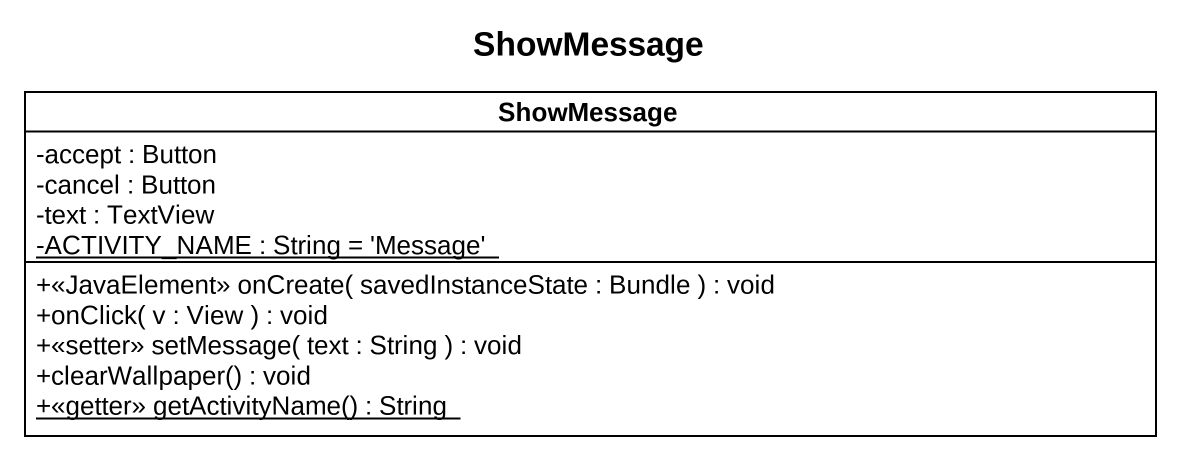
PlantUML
@startuml
title ShowMessage
hide circle
hide empty members
skinparam classAttributeIconSize 0
class ShowMessage {
  -accept : Button
  -cancel : Button
  -text : TextView
  {static} -ACTIVITY_NAME : String = 'Message'
  +<<JavaElement>> onCreate( savedInstanceState : Bundle ) : void
  +onClick( v : View ) : void
  +<<setter>> setMessage( text : String ) : void
  +clearWallpaper() : void
  {static} +<<getter>> getActivityName() : String
}
@enduml
